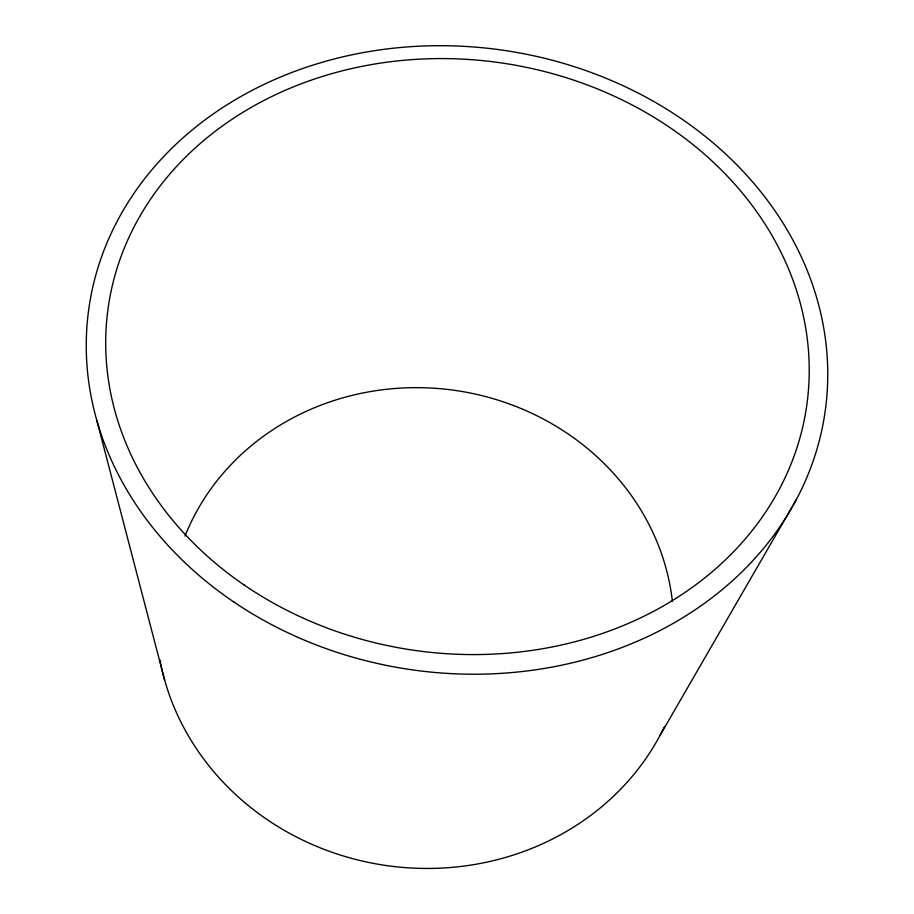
<?xml version="1.0" encoding="UTF-8"?>
<svg xmlns="http://www.w3.org/2000/svg" width="914" height="914" viewBox="0 0 914 914"><rect width="100%" height="100%" fill="white"/><g stroke="black" fill="none" stroke-linecap="round" stroke-linejoin="round"><path stroke-width="1.37" d="M660.114 735.267L796.402 499.455M96.85 420.486L164.691 680.267M664.524 726.561A265.928 245.375 7.7 0 1 389.444 865.969A265.928 245.375 7.7 0 1 159.87 659.839M185.005 536.084A252.39 232.807 7.7 0 1 452.613 390.072A252.39 232.807 7.7 0 1 672.407 601.412M233.904 602.04A371.724 313.114 7.7 0 0 824.999 412.454A371.724 313.114 7.7 0 0 312.12 65.362A371.724 313.114 7.7 0 0 233.904 602.04M244.244 585.063A352.69 296.913 7.7 0 0 806.365 408.032A352.69 296.913 7.7 0 0 321.774 76.65A352.69 296.913 7.7 0 0 244.244 585.063"/></g></svg>
